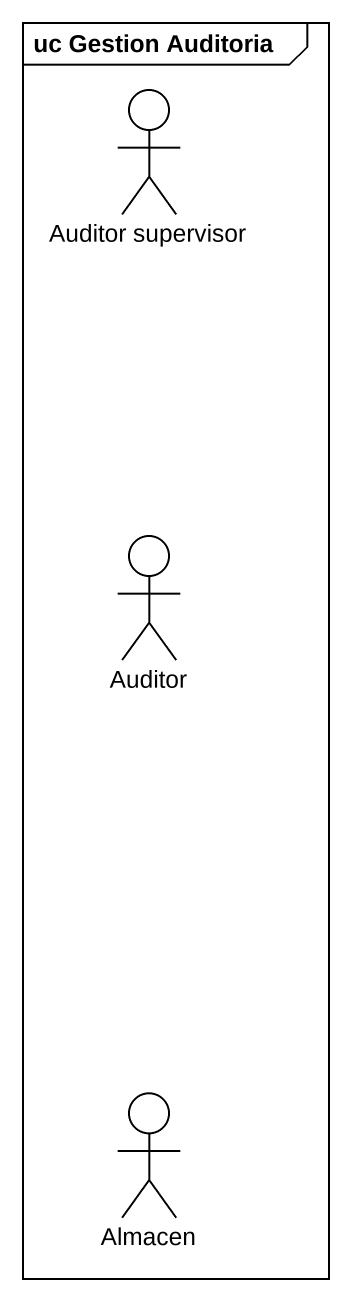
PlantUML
@startuml
mainframe uc Gestion Auditoria
actor "Auditor supervisor" as Auditor_supervisor
actor Auditor
actor Almacen
@enduml
